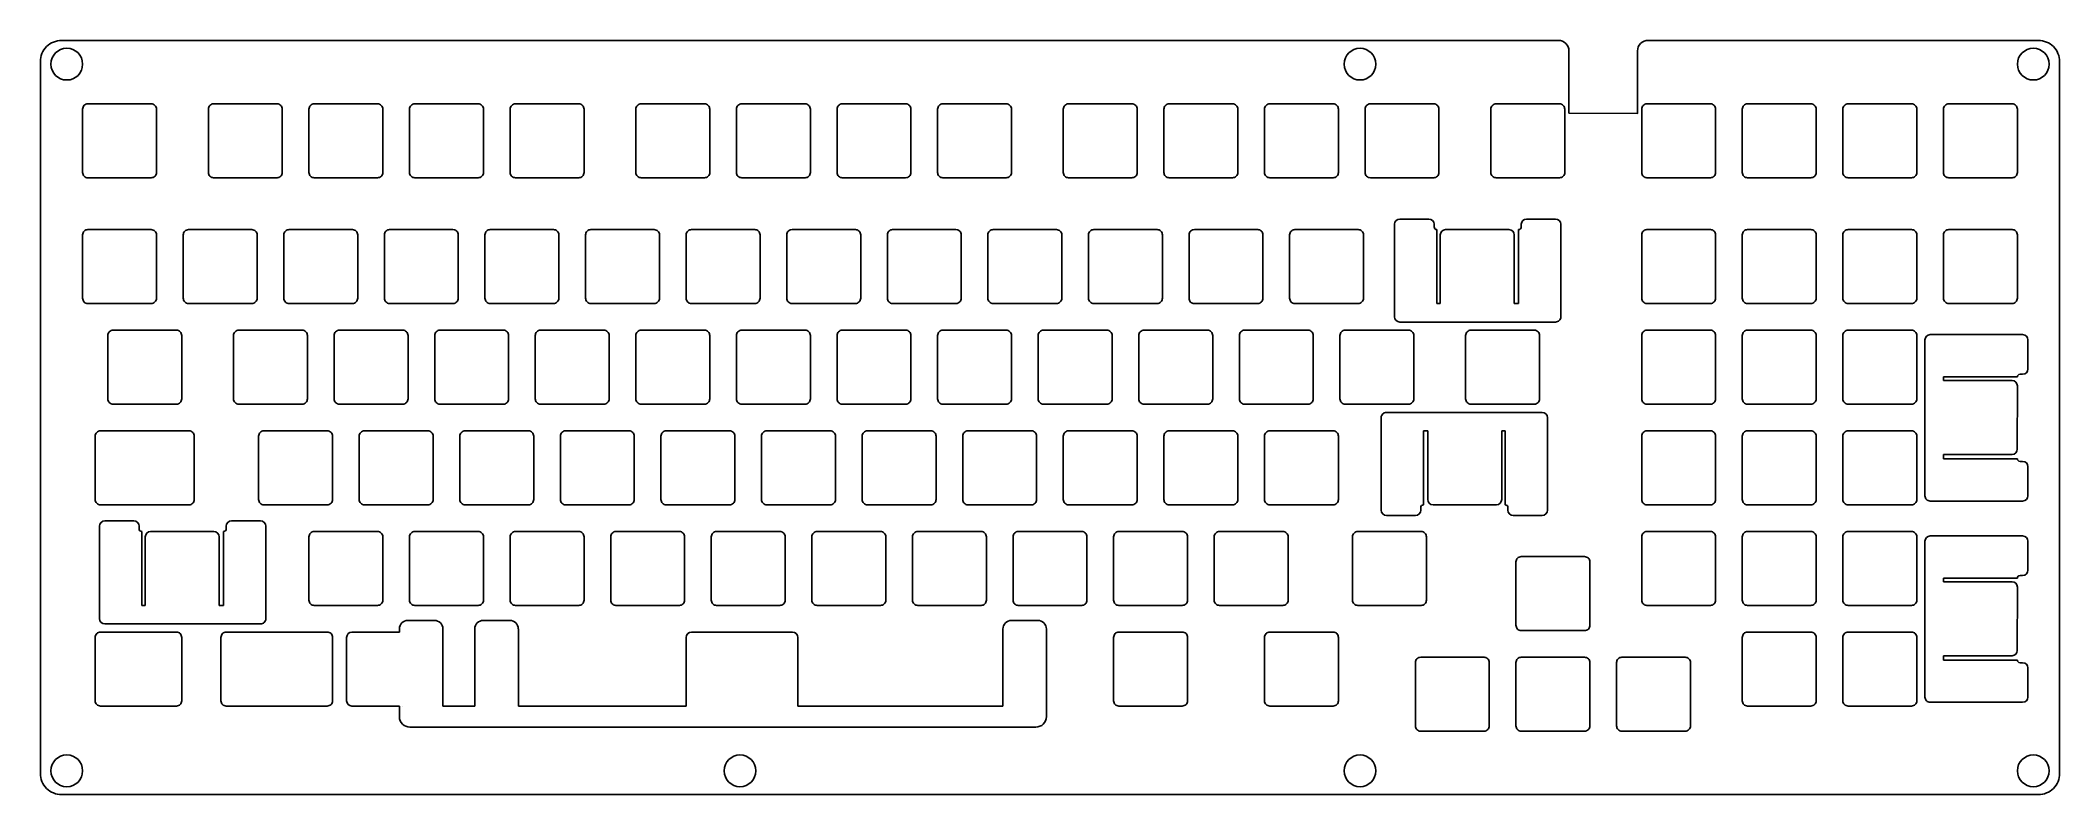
# Model space of a CAD drawing. Header units: millimetres. Extents: x -5 to 377, y -633 to -491.
import ezdxf

# ---------------------------------------------------------------- set-up
doc = ezdxf.new("R2010")
doc.units = ezdxf.units.MM
doc.layers.get('0').update_dxf_attribs({"linetype": 'CONTINUOUS'})

msp = doc.modelspace()

# ---------------------------------------------------------------- linework, layer by layer
for p, q in [((250.99, -542.84), (250.99, -525.34)), ((250.99, -525.34), (250.99, -525.34)), ((251.99, -524.34), (251.99, -524.34)), ((251.99, -524.34), (257.49, -524.34)), ((257.49, -524.34), (257.49, -524.34)), ((258.49, -525.34), (258.49, -525.34)), ((258.49, -525.34), (258.49, -525.84)), ((258.49, -525.84), (258.49, -525.84)), ((258.99, -526.34), (258.99, -540.35)), ((259.66, -540.35), (259.66, -527.34)), ((260.66, -526.34), (272.66, -526.35)), ((273.66, -527.34), (273.66, -540.35)), ((274.49, -526.34), (274.49, -540.35)), ((274.99, -525.84), (274.99, -525.34)), ((274.99, -525.34), (274.99, -525.34)), ((274.99, -525.84), (274.99, -525.84)), ((275.99, -524.34), (275.99, -524.34)), ((275.99, -524.34), (281.49, -524.34)), ((281.49, -524.34), (281.49, -524.34)), ((282.49, -525.34), (282.49, -525.34)), ((282.49, -525.34), (282.49, -542.84)), ((250.99, -542.84), (250.99, -542.84)), ((259.66, -540.35), (258.99, -540.35)), ((274.49, -540.35), (273.66, -540.35)), ((282.49, -542.84), (282.49, -542.84)), ((251.99, -543.84), (251.99, -543.84)), ((281.49, -543.84), (251.99, -543.84)), ((352.45, -546.23), (352.45, -546.23)), ((352.45, -546.23), (369.95, -546.23)), ((369.95, -546.23), (369.95, -546.23)), ((351.45, -576.73), (351.45, -547.23)), ((351.45, -547.23), (351.45, -547.23)), ((370.95, -547.23), (370.95, -547.23)), ((370.95, -547.23), (370.95, -552.73)), ((368.95, -554.23), (354.94, -554.23)), ((354.94, -554.91), (354.94, -554.23)), ((369.95, -553.73), (369.45, -553.73)), ((369.45, -553.73), (369.45, -553.73)), ((369.95, -553.73), (369.95, -553.73)), ((370.95, -552.73), (370.95, -552.73)), ((354.94, -554.91), (367.95, -554.91)), ((368.95, -555.91), (368.94, -567.91)), ((248.46, -579.45), (248.46, -561.95)), ((248.46, -561.95), (248.46, -561.95)), ((249.46, -560.95), (278.96, -560.95)), ((278.96, -560.95), (278.96, -560.95)), ((279.96, -561.95), (279.96, -561.95)), ((279.96, -561.95), (279.96, -579.45)), ((256.46, -564.44), (257.28, -564.44)), ((256.46, -578.45), (256.46, -564.44)), ((257.28, -577.44), (257.28, -564.44)), ((271.28, -564.44), (271.96, -564.44)), ((271.28, -564.44), (271.28, -577.45)), ((271.96, -578.45), (271.96, -564.44)), ((367.95, -568.91), (354.94, -568.91)), ((354.94, -569.73), (354.94, -568.91)), ((368.95, -569.73), (354.94, -569.73)), ((369.45, -570.23), (369.45, -570.23)), ((369.45, -570.23), (369.95, -570.23)), ((369.95, -570.23), (369.95, -570.23)), ((370.95, -571.23), (370.95, -571.23)), ((370.95, -571.23), (370.95, -576.73)), ((370.95, -576.73), (370.95, -576.73)), ((248.46, -579.45), (248.46, -579.45)), ((254.96, -580.45), (249.46, -580.45)), ((249.46, -580.45), (249.46, -580.45)), ((254.96, -580.45), (254.96, -580.45)), ((255.96, -578.95), (255.96, -578.95)), ((255.96, -578.95), (255.96, -579.45)), ((255.96, -579.45), (255.96, -579.45)), ((270.28, -578.44), (258.28, -578.44)), ((272.46, -579.45), (272.46, -578.95)), ((272.46, -578.95), (272.46, -578.95)), ((272.46, -579.45), (272.46, -579.45)), ((278.96, -580.45), (273.46, -580.45)), ((273.46, -580.45), (273.46, -580.45)), ((278.96, -580.45), (278.96, -580.45)), ((279.96, -579.45), (279.96, -579.45)), ((369.95, -577.73), (352.45, -577.73)), ((352.45, -577.73), (352.45, -577.73)), ((369.95, -577.73), (369.95, -577.73)), ((5.72, -599.99), (5.72, -582.49)), ((5.72, -582.49), (5.72, -582.49)), ((6.72, -581.49), (6.72, -581.49)), ((6.72, -581.49), (12.22, -581.49)), ((12.22, -581.49), (12.22, -581.49)), ((13.22, -582.49), (13.22, -582.49)), ((13.22, -582.49), (13.22, -582.99)), ((13.22, -582.99), (13.22, -582.99)), ((13.72, -583.49), (13.72, -597.5)), ((14.39, -597.5), (14.39, -584.49)), ((15.39, -583.49), (27.39, -583.5)), ((28.39, -584.49), (28.39, -597.5)), ((29.22, -583.49), (29.22, -597.5)), ((29.72, -582.99), (29.72, -582.49)), ((29.72, -582.49), (29.72, -582.49)), ((29.72, -582.99), (29.72, -582.99)), ((30.72, -581.49), (30.72, -581.49)), ((30.72, -581.49), (36.22, -581.49)), ((36.22, -581.49), (36.22, -581.49)), ((37.22, -582.49), (37.22, -582.49)), ((37.22, -582.49), (37.22, -599.99)), ((352.45, -584.33), (352.45, -584.33)), ((352.45, -584.33), (369.95, -584.33)), ((369.95, -584.33), (369.95, -584.33)), ((351.45, -614.83), (351.45, -585.33)), ((351.45, -585.33), (351.45, -585.33)), ((370.95, -585.33), (370.95, -585.33)), ((370.95, -585.33), (370.95, -590.83)), ((368.95, -592.33), (354.94, -592.33)), ((354.94, -593.01), (354.94, -592.33)), ((369.95, -591.83), (369.45, -591.83)), ((369.45, -591.83), (369.45, -591.83)), ((369.95, -591.83), (369.95, -591.83)), ((370.95, -590.83), (370.95, -590.83)), ((354.94, -593.01), (367.95, -593.01)), ((368.95, -594.01), (368.94, -606.01)), ((5.72, -599.99), (5.72, -599.99)), ((14.39, -597.5), (13.72, -597.5)), ((29.22, -597.5), (28.39, -597.5)), ((37.22, -599.99), (37.22, -599.99)), ((64.13, -600.33), (69.13, -600.33)), ((78.42, -600.33), (83.42, -600.33)), ((178.44, -600.34), (183.44, -600.34)), ((36.22, -600.99), (6.72, -600.99)), ((6.72, -600.99), (6.72, -600.99)), ((48.86, -602.54), (48.86, -602.54)), ((49.86, -603.54), (49.86, -603.54)), ((52.53, -603.54), (52.53, -615.54)), ((53.53, -602.54), (62.51, -602.54)), ((62.51, -601.95), (62.51, -602.54)), ((70.76, -601.95), (70.76, -616.54)), ((76.8, -601.95), (76.8, -616.55)), ((85.05, -601.95), (85.05, -616.54)), ((116.82, -603.54), (116.82, -616.54)), ((136.97, -602.54), (117.83, -602.54)), ((137.97, -603.54), (137.97, -616.54)), ((176.81, -601.96), (176.81, -616.54)), ((185.06, -601.96), (185.06, -618.53)), ((367.95, -607.01), (354.94, -607.01)), ((354.94, -607.83), (354.94, -607.01)), ((368.95, -607.83), (354.94, -607.83)), ((369.45, -608.33), (369.45, -608.33)), ((369.45, -608.33), (369.95, -608.33)), ((369.95, -608.33), (369.95, -608.33)), ((370.95, -609.33), (370.95, -609.33)), ((370.95, -609.33), (370.95, -614.83)), ((370.95, -614.83), (370.95, -614.83)), ((62.51, -616.54), (53.53, -616.54)), ((62.51, -616.54), (62.51, -616.55)), ((62.51, -618.53), (62.51, -616.55)), ((63.17, -616.54), (63.17, -616.54)), ((70.76, -616.54), (76.8, -616.54)), ((85.05, -616.54), (116.82, -616.54)), ((137.97, -616.54), (176.81, -616.54)), ((369.95, -615.83), (352.45, -615.83)), ((352.45, -615.83), (352.45, -615.83)), ((369.95, -615.83), (369.95, -615.83)), ((183.06, -620.53), (64.51, -620.53))]:
    msp.add_line(p, q)
for points in [[(372.95, -633.3), (-1.48, -633.3, -0.414214), (-5.48, -629.3), (-5.48, -494.52, -0.414214), (-1.48, -490.53), (282.01, -490.53, -0.414214), (284.01, -492.53), (284.01, -504.29), (297.01, -504.35), (297.01, -492.53, -0.414214), (299.01, -490.53), (372.95, -490.53, -0.414214), (376.95, -494.52), (376.95, -629.3, -0.414214)], [(15.53, -502.53, -0.414214), (16.52, -503.52), (16.52, -515.52, -0.414214), (15.53, -516.53), (3.53, -516.53, -0.414214), (2.52, -515.52), (2.52, -503.52, -0.414214), (3.53, -502.53)], [(40.34, -515.52, -0.414214), (39.34, -516.53), (27.34, -516.53, -0.414214), (26.34, -515.52), (26.34, -503.52, -0.414214), (27.34, -502.53), (39.34, -502.53, -0.414214), (40.34, -503.52)], [(58.39, -502.53), (46.39, -502.53, 0.414214), (45.39, -503.52), (45.39, -515.52, 0.414214), (46.39, -516.53), (58.39, -516.53, 0.414214), (59.39, -515.52), (59.39, -503.52, 0.414214)], [(77.44, -502.53, -0.414214), (78.44, -503.52), (78.44, -515.52, -0.414214), (77.44, -516.53), (65.44, -516.53, -0.414214), (64.44, -515.52), (64.44, -503.52, -0.414214), (65.44, -502.53)], [(96.49, -516.53), (84.49, -516.53, -0.414214), (83.49, -515.52), (83.49, -503.52, -0.414214), (84.49, -502.53), (96.49, -502.53, -0.414214), (97.49, -503.52), (97.49, -515.52, -0.414214)], [(107.3, -503.52, -0.414214), (108.3, -502.53), (120.3, -502.53, -0.414214), (121.3, -503.52), (121.3, -515.52, -0.414214), (120.3, -516.53), (108.3, -516.53, -0.414214), (107.3, -515.52)], [(139.35, -516.53), (127.35, -516.53, -0.414214), (126.35, -515.52), (126.35, -503.52, -0.414214), (127.35, -502.53), (139.35, -502.53, -0.414214), (140.35, -503.52), (140.35, -515.52, -0.414214)], [(145.4, -503.52, -0.414214), (146.4, -502.53), (158.4, -502.53, -0.414214), (159.4, -503.52), (159.4, -515.52, -0.414214), (158.4, -516.53), (146.4, -516.53, -0.414214), (145.4, -515.52)], [(178.45, -515.52), (178.45, -503.52, 0.414214), (177.45, -502.53), (165.45, -502.53, 0.414214), (164.45, -503.52), (164.45, -515.52, 0.414214), (165.45, -516.53), (177.45, -516.53, 0.414214)], [(201.26, -516.53), (189.26, -516.53, -0.414214), (188.26, -515.52), (188.26, -503.52, -0.414214), (189.26, -502.53), (201.26, -502.53, -0.414214), (202.26, -503.52), (202.26, -515.52, -0.414214)], [(220.31, -502.53, -0.414214), (221.31, -503.52), (221.31, -515.52, -0.414214), (220.31, -516.53), (208.31, -516.53, -0.414214), (207.31, -515.52), (207.31, -503.52, -0.414214), (208.31, -502.53)], [(239.36, -516.53), (227.36, -516.53, -0.414214), (226.36, -515.52), (226.36, -503.52, -0.414214), (227.36, -502.53), (239.36, -502.53, -0.414214), (240.36, -503.52), (240.36, -515.52, -0.414214)], [(258.41, -502.53, -0.414214), (259.41, -503.52), (259.41, -515.52, -0.414214), (258.41, -516.53), (246.41, -516.53, -0.414214), (245.41, -515.52), (245.41, -503.52, -0.414214), (246.41, -502.53)], [(282.23, -502.53), (270.23, -502.53, 0.414214), (269.23, -503.52), (269.23, -515.52, 0.414214), (270.23, -516.53), (282.23, -516.53, 0.414214), (283.23, -515.52), (283.23, -503.52, 0.414214)], [(298.8, -516.53, -0.414214), (297.8, -515.52), (297.8, -503.52, -0.414214), (298.8, -502.53), (310.8, -502.53, -0.414214), (311.8, -503.52), (311.8, -515.52, -0.414214), (310.8, -516.53)], [(329.85, -516.53), (317.85, -516.53, -0.414214), (316.85, -515.52), (316.85, -503.52, -0.414214), (317.85, -502.53), (329.85, -502.53, -0.414214), (330.85, -503.52), (330.85, -515.52, -0.414214)], [(335.9, -515.52), (335.9, -503.52, -0.414214), (336.9, -502.53), (348.9, -502.53, -0.414214), (349.9, -503.52), (349.9, -515.52, -0.414214), (348.9, -516.53), (336.9, -516.53, -0.414214)], [(368.95, -515.52), (368.95, -503.52, 0.414214), (367.95, -502.53), (355.95, -502.53, 0.414214), (354.95, -503.52), (354.95, -515.52, 0.414214), (355.95, -516.53), (367.95, -516.53, 0.414214)], [(16.52, -539.34), (16.52, -527.34, 0.414214), (15.53, -526.34), (3.53, -526.34, 0.414214), (2.52, -527.34), (2.52, -539.34, 0.414214), (3.53, -540.34), (15.53, -540.34, 0.414214)], [(35.57, -539.34), (35.57, -527.34, 0.414214), (34.58, -526.34), (22.57, -526.34, 0.414214), (21.58, -527.34), (21.58, -539.34, 0.414214), (22.57, -540.34), (34.58, -540.34, 0.414214)], [(53.63, -526.34), (41.63, -526.34, 0.414214), (40.62, -527.34), (40.62, -539.34, 0.414214), (41.63, -540.34), (53.63, -540.34, 0.414214), (54.62, -539.34), (54.62, -527.34, 0.414214)], [(72.67, -540.34), (60.67, -540.34, -0.414214), (59.67, -539.34), (59.67, -527.34, -0.414214), (60.67, -526.34), (72.67, -526.34, -0.414214), (73.67, -527.34), (73.67, -539.34, -0.414214)], [(92.72, -539.34, -0.414214), (91.72, -540.34), (79.72, -540.34, -0.414214), (78.72, -539.34), (78.72, -527.34, -0.414214), (79.72, -526.34), (91.72, -526.34, -0.414214), (92.72, -527.34)], [(111.77, -539.34, -0.414214), (110.78, -540.34), (98.78, -540.34, -0.414214), (97.78, -539.34), (97.78, -527.34, -0.414214), (98.78, -526.34), (110.78, -526.34, -0.414214), (111.77, -527.34)], [(130.82, -539.34), (130.82, -527.34, 0.414214), (129.82, -526.34), (117.83, -526.34, 0.414214), (116.82, -527.34), (116.82, -539.34, 0.414214), (117.83, -540.34), (129.82, -540.34, 0.414214)], [(148.88, -540.34), (136.88, -540.34, -0.414214), (135.88, -539.34), (135.88, -527.34, -0.414214), (136.88, -526.34), (148.88, -526.34, -0.414214), (149.88, -527.34), (149.88, -539.34, -0.414214)], [(167.93, -526.34, -0.414214), (168.93, -527.34), (168.93, -539.34, -0.414214), (167.93, -540.34), (155.93, -540.34, -0.414214), (154.93, -539.34), (154.93, -527.34, -0.414214), (155.93, -526.34)], [(186.98, -540.34), (174.97, -540.34, -0.414214), (173.97, -539.34), (173.97, -527.34, -0.414214), (174.97, -526.34), (186.98, -526.34, -0.414214), (187.97, -527.34), (187.97, -539.34, -0.414214)], [(207.03, -539.34), (207.03, -527.34, 0.414214), (206.03, -526.34), (194.03, -526.34, 0.414214), (193.03, -527.34), (193.03, -539.34, 0.414214), (194.03, -540.34), (206.03, -540.34, 0.414214)], [(212.07, -539.34), (212.07, -527.34, -0.414214), (213.08, -526.34), (225.07, -526.34, -0.414214), (226.07, -527.34), (226.07, -539.34, -0.414214), (225.07, -540.34), (213.08, -540.34, -0.414214)], [(231.12, -539.34), (231.12, -527.34, -0.414214), (232.13, -526.34), (244.12, -526.34, -0.414214), (245.12, -527.34), (245.12, -539.34, -0.414214), (244.12, -540.34), (232.13, -540.34, -0.414214)], [(311.8, -539.34), (311.8, -527.34, 0.414214), (310.8, -526.34), (298.8, -526.34, 0.414214), (297.8, -527.34), (297.8, -539.34, 0.414214), (298.8, -540.34), (310.8, -540.34, 0.414214)], [(316.85, -539.34), (316.85, -527.34, -0.414214), (317.85, -526.34), (329.85, -526.34, -0.414214), (330.85, -527.34), (330.85, -539.34, -0.414214), (329.85, -540.34), (317.85, -540.34, -0.414214)], [(349.9, -539.34), (349.9, -527.34, 0.414214), (348.9, -526.34), (336.9, -526.34, 0.414214), (335.9, -527.34), (335.9, -539.34, 0.414214), (336.9, -540.34), (348.9, -540.34, 0.414214)], [(368.95, -539.34), (368.95, -527.34, 0.414214), (367.95, -526.34), (355.95, -526.34, 0.414214), (354.95, -527.34), (354.95, -539.34, 0.414214), (355.95, -540.34), (367.95, -540.34, 0.414214)], [(21.29, -558.39, -0.414214), (20.29, -559.39), (8.29, -559.39, -0.414214), (7.29, -558.39), (7.29, -546.39, -0.414214), (8.29, -545.39), (20.29, -545.39, -0.414214), (21.29, -546.39)], [(31.1, -558.39), (31.1, -546.39, -0.414214), (32.1, -545.39), (44.1, -545.39, -0.414214), (45.1, -546.39), (45.1, -558.39, -0.414214), (44.1, -559.39), (32.1, -559.39, -0.414214)], [(50.15, -546.39, -0.414214), (51.15, -545.39), (63.15, -545.39, -0.414214), (64.15, -546.39), (64.15, -558.39, -0.414214), (63.15, -559.39), (51.15, -559.39, -0.414214), (50.15, -558.39)], [(82.2, -545.39, -0.414214), (83.2, -546.39), (83.2, -558.39, -0.414214), (82.2, -559.39), (70.2, -559.39, -0.414214), (69.2, -558.39), (69.2, -546.39, -0.414214), (70.2, -545.39)], [(101.25, -559.39), (89.25, -559.39, -0.414214), (88.25, -558.39), (88.25, -546.39, -0.414214), (89.25, -545.39), (101.25, -545.39, -0.414214), (102.25, -546.39), (102.25, -558.39, -0.414214)], [(121.3, -558.39), (121.3, -546.39, 0.414214), (120.3, -545.39), (108.3, -545.39, 0.414214), (107.3, -546.39), (107.3, -558.39, 0.414214), (108.3, -559.39), (120.3, -559.39, 0.414214)], [(140.35, -558.39), (140.35, -546.39, 0.414214), (139.35, -545.39), (127.35, -545.39, 0.414214), (126.35, -546.39), (126.35, -558.39, 0.414214), (127.35, -559.39), (139.35, -559.39, 0.414214)], [(159.4, -558.39), (159.4, -546.39, 0.414214), (158.4, -545.39), (146.4, -545.39, 0.414214), (145.4, -546.39), (145.4, -558.39, 0.414214), (146.4, -559.39), (158.4, -559.39, 0.414214)], [(164.45, -558.39), (164.45, -546.39, -0.414214), (165.45, -545.39), (177.45, -545.39, -0.414214), (178.45, -546.39), (178.45, -558.39, -0.414214), (177.45, -559.39), (165.45, -559.39, -0.414214)], [(183.5, -558.39), (183.5, -546.39, -0.414214), (184.5, -545.39), (196.5, -545.39, -0.414214), (197.5, -546.39), (197.5, -558.39, -0.414214), (196.5, -559.39), (184.5, -559.39, -0.414214)], [(216.55, -558.39), (216.55, -546.39, 0.414214), (215.55, -545.39), (203.55, -545.39, 0.414214), (202.55, -546.39), (202.55, -558.39, 0.414214), (203.55, -559.39), (215.55, -559.39, 0.414214)], [(234.6, -545.39), (222.6, -545.39, 0.414214), (221.6, -546.39), (221.6, -558.39, 0.414214), (222.6, -559.39), (234.6, -559.39, 0.414214), (235.6, -558.39), (235.6, -546.39, 0.414214)], [(240.65, -558.39), (240.65, -546.39, -0.414214), (241.65, -545.39), (253.65, -545.39, -0.414214), (254.65, -546.39), (254.65, -558.39, -0.414214), (253.65, -559.39), (241.65, -559.39, -0.414214)], [(277.46, -545.39, -0.414214), (278.46, -546.39), (278.46, -558.39, -0.414214), (277.46, -559.39), (265.46, -559.39, -0.414214), (264.46, -558.39), (264.46, -546.39, -0.414214), (265.46, -545.39)], [(310.8, -545.39, -0.414214), (311.8, -546.39), (311.8, -558.39, -0.414214), (310.8, -559.39), (298.8, -559.39, -0.414214), (297.8, -558.39), (297.8, -546.39, -0.414214), (298.8, -545.39)], [(329.85, -559.39), (317.85, -559.39, -0.414214), (316.85, -558.39), (316.85, -546.39, -0.414214), (317.85, -545.39), (329.85, -545.39, -0.414214), (330.85, -546.39), (330.85, -558.39, -0.414214)], [(336.9, -559.39, -0.414214), (335.9, -558.39), (335.9, -546.39, -0.414214), (336.9, -545.39), (348.9, -545.39, -0.414214), (349.9, -546.39), (349.9, -558.39, -0.414214), (348.9, -559.39)], [(23.67, -577.44), (23.67, -565.44, 0.414214), (22.67, -564.44), (5.91, -564.44, 0.414214), (4.91, -565.44), (4.91, -577.44, 0.414214), (5.91, -578.44), (22.67, -578.44, 0.414214)], [(49.86, -577.44), (49.86, -565.44, 0.414214), (48.86, -564.44), (36.86, -564.44, 0.414214), (35.86, -565.44), (35.86, -577.44, 0.414214), (36.86, -578.44), (48.86, -578.44, 0.414214)], [(54.91, -577.44), (54.91, -565.44, -0.414214), (55.91, -564.44), (67.91, -564.44, -0.414214), (68.91, -565.44), (68.91, -577.44, -0.414214), (67.91, -578.44), (55.91, -578.44, -0.414214)], [(87.96, -577.44), (87.96, -565.44, 0.414214), (86.96, -564.44), (74.96, -564.44, 0.414214), (73.96, -565.44), (73.96, -577.44, 0.414214), (74.96, -578.44), (86.96, -578.44, 0.414214)], [(106.01, -564.44, -0.414214), (107.01, -565.44), (107.01, -577.44, -0.414214), (106.01, -578.44), (94.01, -578.44, -0.414214), (93.01, -577.44), (93.01, -565.44, -0.414214), (94.01, -564.44)], [(113.06, -578.44, -0.414214), (112.06, -577.44), (112.06, -565.44, -0.414214), (113.06, -564.44), (125.06, -564.44, -0.414214), (126.06, -565.44), (126.06, -577.44, -0.414214), (125.06, -578.44)], [(145.11, -577.44, -0.414214), (144.11, -578.44), (132.11, -578.44, -0.414214), (131.11, -577.44), (131.11, -565.44, -0.414214), (132.11, -564.44), (144.11, -564.44, -0.414214), (145.11, -565.44)], [(164.16, -577.44, -0.414214), (163.16, -578.44), (151.16, -578.44, -0.414214), (150.16, -577.44), (150.16, -565.44, -0.414214), (151.16, -564.44), (163.16, -564.44, -0.414214), (164.16, -565.44)], [(182.21, -564.44, -0.414214), (183.21, -565.44), (183.21, -577.44, -0.414214), (182.21, -578.44), (170.21, -578.44, -0.414214), (169.21, -577.44), (169.21, -565.44, -0.414214), (170.21, -564.44)], [(202.26, -577.44, -0.414214), (201.26, -578.44), (189.26, -578.44, -0.414214), (188.26, -577.44), (188.26, -565.44, -0.414214), (189.26, -564.44), (201.26, -564.44, -0.414214), (202.26, -565.44)], [(208.31, -578.44, -0.414214), (207.31, -577.44), (207.31, -565.44, -0.414214), (208.31, -564.44), (220.31, -564.44, -0.414214), (221.31, -565.44), (221.31, -577.44, -0.414214), (220.31, -578.44)], [(227.36, -578.44, -0.414214), (226.36, -577.44), (226.36, -565.44, -0.414214), (227.36, -564.44), (239.36, -564.44, -0.414214), (240.36, -565.44), (240.36, -577.44, -0.414214), (239.36, -578.44)], [(310.8, -564.44), (298.8, -564.44, 0.414214), (297.8, -565.44), (297.8, -577.44, 0.414214), (298.8, -578.44), (310.8, -578.44, 0.414214), (311.8, -577.44), (311.8, -565.44, 0.414214)], [(316.85, -577.44), (316.85, -565.44, -0.414214), (317.85, -564.44), (329.85, -564.44, -0.414214), (330.85, -565.44), (330.85, -577.44, -0.414214), (329.85, -578.44), (317.85, -578.44, -0.414214)], [(348.9, -564.44, -0.414214), (349.9, -565.44), (349.9, -577.44, -0.414214), (348.9, -578.44), (336.9, -578.44, -0.414214), (335.9, -577.44), (335.9, -565.44, -0.414214), (336.9, -564.44)], [(58.39, -583.49, -0.414214), (59.39, -584.49), (59.39, -596.49, -0.414214), (58.39, -597.49), (46.39, -597.49, -0.414214), (45.39, -596.49), (45.39, -584.49, -0.414214), (46.39, -583.49)], [(77.44, -583.49), (65.44, -583.49, 0.414214), (64.44, -584.49), (64.44, -596.49, 0.414214), (65.44, -597.49), (77.44, -597.49, 0.414214), (78.44, -596.49), (78.44, -584.49, 0.414214)], [(96.49, -597.49), (84.49, -597.49, -0.414214), (83.49, -596.49), (83.49, -584.49, -0.414214), (84.49, -583.49), (96.49, -583.49, -0.414214), (97.49, -584.49), (97.49, -596.49, -0.414214)], [(116.54, -596.49, -0.414214), (115.54, -597.49), (103.54, -597.49, -0.414214), (102.54, -596.49), (102.54, -584.49, -0.414214), (103.54, -583.49), (115.54, -583.49, -0.414214), (116.54, -584.49)], [(135.59, -596.49), (135.59, -584.49, 0.414214), (134.59, -583.49), (122.59, -583.49, 0.414214), (121.59, -584.49), (121.59, -596.49, 0.414214), (122.59, -597.49), (134.59, -597.49, 0.414214)], [(154.64, -596.49, -0.414214), (153.64, -597.49), (141.64, -597.49, -0.414214), (140.64, -596.49), (140.64, -584.49, -0.414214), (141.64, -583.49), (153.64, -583.49, -0.414214), (154.64, -584.49)], [(160.69, -597.49, -0.414214), (159.69, -596.49), (159.69, -584.49, -0.414214), (160.69, -583.49), (172.69, -583.49, -0.414214), (173.69, -584.49), (173.69, -596.49, -0.414214), (172.69, -597.49)], [(192.74, -596.49, -0.414214), (191.74, -597.49), (179.74, -597.49, -0.414214), (178.74, -596.49), (178.74, -584.49, -0.414214), (179.74, -583.49), (191.74, -583.49, -0.414214), (192.74, -584.49)], [(197.79, -596.49), (197.79, -584.49, -0.414214), (198.79, -583.49), (210.79, -583.49, -0.414214), (211.79, -584.49), (211.79, -596.49, -0.414214), (210.79, -597.49), (198.79, -597.49, -0.414214)], [(229.84, -583.49, -0.414214), (230.84, -584.49), (230.84, -596.49, -0.414214), (229.84, -597.49), (217.84, -597.49, -0.414214), (216.84, -596.49), (216.84, -584.49, -0.414214), (217.84, -583.49)], [(257.03, -596.49, -0.414214), (256.03, -597.49), (244.03, -597.49, -0.414214), (243.03, -596.49), (243.03, -584.49, -0.414214), (244.03, -583.49), (256.03, -583.49, -0.414214), (257.03, -584.49)], [(310.8, -597.49), (298.8, -597.49, -0.414214), (297.8, -596.49), (297.8, -584.49, -0.414214), (298.8, -583.49), (310.8, -583.49, -0.414214), (311.8, -584.49), (311.8, -596.49, -0.414214)], [(317.85, -597.49, -0.414214), (316.85, -596.49), (316.85, -584.49, -0.414214), (317.85, -583.49), (329.85, -583.49, -0.414214), (330.85, -584.49), (330.85, -596.49, -0.414214), (329.85, -597.49)], [(335.9, -596.49), (335.9, -584.49, -0.414214), (336.9, -583.49), (348.9, -583.49, -0.414214), (349.9, -584.49), (349.9, -596.49, -0.414214), (348.9, -597.49), (336.9, -597.49, -0.414214)], [(273.99, -601.25), (273.99, -589.25, -0.414214), (274.99, -588.25), (286.99, -588.25, -0.414214), (287.99, -589.25), (287.99, -601.25, -0.414214), (286.99, -602.25), (274.99, -602.25, -0.414214)], [(5.91, -616.54, -0.414214), (4.91, -615.54), (4.91, -603.54, -0.414214), (5.91, -602.54), (20.29, -602.54, -0.414214), (21.29, -603.54), (21.29, -615.54, -0.414214), (20.29, -616.54)], [(29.72, -616.54), (48.86, -616.54, 0.414214), (49.86, -615.54), (49.86, -603.54, 0.414214), (48.86, -602.54), (29.72, -602.54, 0.414214), (28.72, -603.54), (28.72, -615.54, 0.414214)], [(197.79, -615.54), (197.79, -603.54, -0.414214), (198.79, -602.54), (210.79, -602.54, -0.414214), (211.79, -603.54), (211.79, -615.54, -0.414214), (210.79, -616.54), (198.79, -616.54, -0.414214)], [(227.36, -616.54, -0.414214), (226.36, -615.54), (226.36, -603.54, -0.414214), (227.36, -602.54), (239.36, -602.54, -0.414214), (240.36, -603.54), (240.36, -615.54, -0.414214), (239.36, -616.54)], [(317.85, -616.54, -0.414214), (316.85, -615.54), (316.85, -603.54, -0.414214), (317.85, -602.54), (329.85, -602.54, -0.414214), (330.85, -603.54), (330.85, -615.54, -0.414214), (329.85, -616.54)], [(336.9, -616.54, -0.414214), (335.9, -615.54), (335.9, -603.54, -0.414214), (336.9, -602.54), (348.9, -602.54, -0.414214), (349.9, -603.54), (349.9, -615.54, -0.414214), (348.9, -616.54)], [(254.94, -608.3, -0.414214), (255.94, -607.3), (267.94, -607.3, -0.414214), (268.94, -608.3), (268.94, -620.3, -0.414214), (267.94, -621.3), (255.94, -621.3, -0.414214), (254.94, -620.3)], [(274.99, -621.3, -0.414214), (273.99, -620.3), (273.99, -608.3, -0.414214), (274.99, -607.3), (286.99, -607.3, -0.414214), (287.99, -608.3), (287.99, -620.3, -0.414214), (286.99, -621.3)], [(293.04, -620.3), (293.04, -608.3, -0.414214), (294.04, -607.3), (306.04, -607.3, -0.414214), (307.04, -608.3), (307.04, -620.3, -0.414214), (306.04, -621.3), (294.04, -621.3, -0.414214)]]:
    msp.add_lwpolyline(points, format="xyb", close=True)
for centre in [(-0.47, -495.02), (244.46, -495.02), (371.95, -495.02), (-0.47, -628.8), (127.02, -628.8), (244.46, -628.8), (371.95, -628.8)]:
    msp.add_circle(centre, 3)
for centre, radius, start, end in [((251.99, -525.34), 1, 90, 180), ((257.49, -525.34), 1, 0, 90), ((258.99, -525.84), 0.5, 180, 270), ((274.49, -525.84), 0.5, -90, 0), ((275.99, -525.34), 1, 90, 180), ((281.49, -525.34), 1, 0, 90), ((251.99, -542.84), 1, 180, 270), ((281.49, -542.84), 1, -90, 0.0004), ((352.45, -547.23), 1, 90, 180), ((369.95, -547.23), 1, 0, 90), ((369.45, -554.23), 0.5, 90, 180), ((369.95, -552.73), 1, -90, 0), ((249.46, -561.95), 1, 90, 180.0004), ((278.96, -561.95), 1, 0, 90), ((369.45, -569.73), 0.5, 180, 270), ((369.95, -571.23), 1, 0, 90), ((352.45, -576.73), 1, 180, 270.0004), ((369.95, -576.73), 1, -90, 0), ((249.46, -579.45), 1, 180, 270), ((254.96, -579.45), 1, -90, 0), ((256.46, -578.95), 0.5, 90, 180), ((271.96, -578.95), 0.5, 0, 90), ((273.46, -579.45), 1, 180, 270), ((278.96, -579.45), 1, -90, 0), ((6.72, -582.49), 1, 90, 180), ((12.22, -582.49), 1, 0, 90), ((13.72, -582.99), 0.5, 180, 270), ((29.22, -582.99), 0.5, -90, 0), ((30.72, -582.49), 1, 90, 180), ((36.22, -582.49), 1, 0, 90), ((352.45, -585.33), 1, 90, 180), ((369.95, -585.33), 1, 0, 90), ((369.45, -592.33), 0.5, 90, 180), ((369.95, -590.83), 1, -90, 0), ((6.72, -599.99), 1, 180, 270), ((36.22, -599.99), 1, -90, 0.0004), ((64.13, -601.95), 1.62, 90, 180), ((69.13, -601.95), 1.62, 0, 90), ((78.42, -601.95), 1.62, 90, 180), ((83.42, -601.95), 1.62, 0, 90), ((178.44, -601.96), 1.62, 90, 180), ((183.44, -601.96), 1.62, 0, 90), ((53.53, -603.54), 1, 90, 180), ((117.83, -603.54), 1, 90, 180), ((136.97, -603.54), 1, 0, 90), ((369.45, -607.83), 0.5, 180, 270), ((369.95, -609.33), 1, 0, 90), ((53.53, -615.54), 1, 180, 270), ((352.45, -614.83), 1, 180, 270.0004), ((369.95, -614.83), 1, -90, 0), ((64.51, -618.53), 2, 180, 270), ((183.06, -618.53), 2, -90, 0)]:
    msp.add_arc(centre, radius, start, end)
for points in [[(260.66, -526.34), (260.11, -526.34), (259.66, -526.79), (259.66, -527.34)], [(273.66, -527.34), (273.66, -526.79), (273.21, -526.35), (272.66, -526.35)], [(368.95, -555.91), (368.95, -555.35), (368.5, -554.91), (367.95, -554.91)], [(367.95, -568.91), (368.5, -568.91), (368.94, -568.46), (368.94, -567.91)], [(257.28, -577.44), (257.28, -578), (257.73, -578.44), (258.28, -578.44)], [(270.28, -578.44), (270.84, -578.44), (271.28, -578), (271.28, -577.45)], [(15.39, -583.49), (14.84, -583.49), (14.39, -583.94), (14.39, -584.49)], [(28.39, -584.49), (28.39, -583.94), (27.94, -583.5), (27.39, -583.5)], [(368.95, -594.01), (368.95, -593.45), (368.5, -593.01), (367.95, -593.01)], [(367.95, -607.01), (368.5, -607.01), (368.94, -606.56), (368.94, -606.01)]]:
    msp.add_open_spline(points, degree=3)

doc.saveas('drawing.dxf')
